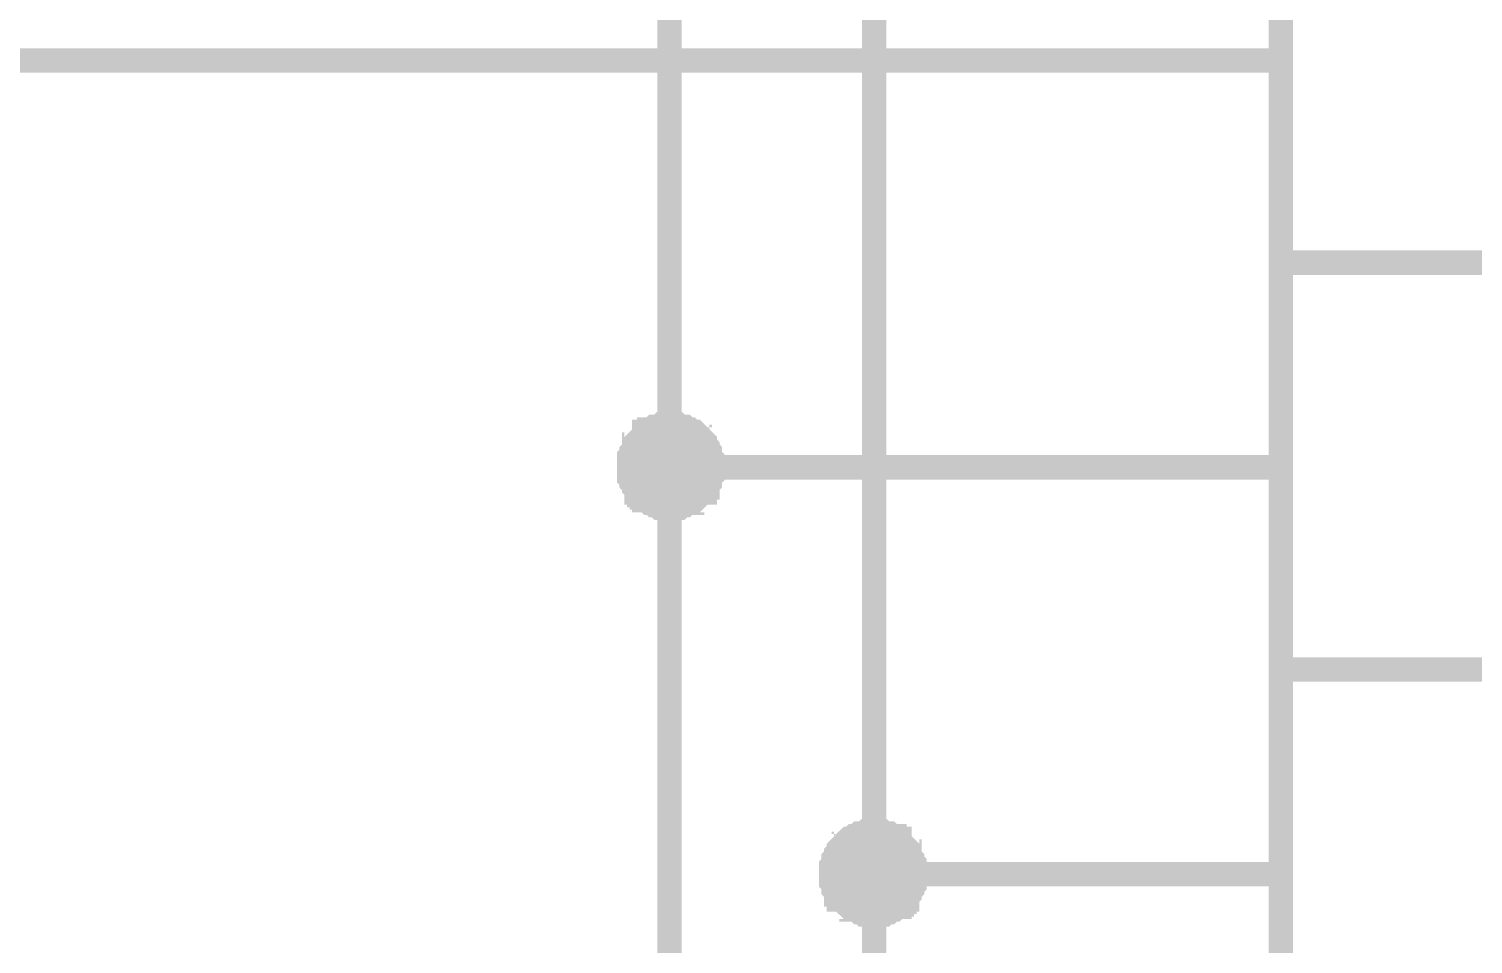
# Paper-space layout 'Layout1' of a CAD drawing. Extents: x -1 to 840, y -1 to 593.
# Drawn here: x 690.31 to 708.06, y 245.12 to 256.37 of the extents above; entities that cross this region are included whole.
import ezdxf

# ---------------------------------------------------------------- set-up
doc = ezdxf.new("R2010")
doc.units = 0
doc.header["$MEASUREMENT"] = 0
doc.layers.add('Sheet', color=255, linetype='CONTINUOUS')

psp = doc.layouts.get("Layout1")

# ---------------------------------------------------------------- linework, layer by layer
at = {"layer": 'Sheet', "color": 7, "const_width": 0.3}
psp.add_lwpolyline([(705.698, 328.489), (725.667, 328.489), (725.667, 203.476), (705.698, 203.476), (705.698, 328.489)], close=True, dxfattribs=at)
at = {"layer": 'Sheet', "color": 7}
for points, const_width in [([(703.183, 265.983), (698.183, 265.983), (698.183, 250.977)], 0.3), ([(700.698, 260.981), (700.698, 245.976), (703.183, 245.976)], 0.3), ([(658.213, 236.003), (678.182, 236.003), (678.182, 255.979), (703.183, 255.979)], 0.3), ([(705.698, 255.979), (703.183, 255.979)], 0.3), ([(705.698, 253.494), (725.667, 253.494)], 0.3), ([(697.686, 250.977), (697.686, 251.008), (697.686, 251.04), (697.686, 251.04), (697.686, 251.071), (697.686, 251.102), (697.717, 251.133), (697.717, 251.164), (697.717, 251.164), (697.748, 251.195), (697.748, 251.226), (697.748, 251.257), (697.779, 251.257), (697.779, 251.288), (697.81, 251.319), (697.81, 251.319), (697.841, 251.35), (697.841, 251.35), (697.872, 251.381), (697.872, 251.412), (697.903, 251.412), (697.934, 251.412), (697.934, 251.443), (697.965, 251.443), (697.996, 251.475), (697.996, 251.475), (698.027, 251.475), (698.058, 251.475), (698.089, 251.506), (698.12, 251.506), (698.12, 251.506), (698.151, 251.506), (698.183, 251.506)], 0.3), ([(697.686, 250.977), (697.686, 251.008), (697.686, 251.04), (697.686, 251.04), (697.686, 251.071), (697.686, 251.102), (697.717, 251.133), (697.717, 251.164), (697.717, 251.164), (697.748, 251.195), (697.748, 251.226), (697.748, 251.257), (697.779, 251.257), (697.779, 251.288), (697.81, 251.319), (697.81, 251.319), (697.841, 251.35), (697.841, 251.35), (697.872, 251.381), (697.872, 251.412), (697.903, 251.412), (697.934, 251.412), (697.934, 251.443), (697.965, 251.443), (697.996, 251.475), (697.996, 251.475), (698.027, 251.475), (698.058, 251.475), (698.089, 251.506), (698.12, 251.506), (698.12, 251.506), (698.151, 251.506), (698.183, 251.506)], 0.3), ([(697.686, 250.977), (697.686, 251.008), (697.686, 251.04), (697.686, 251.04), (697.686, 251.071), (697.686, 251.102), (697.717, 251.133), (697.717, 251.164), (697.717, 251.164), (697.748, 251.195), (697.748, 251.226), (697.748, 251.257), (697.779, 251.257), (697.779, 251.288), (697.81, 251.319), (697.81, 251.319), (697.841, 251.35), (697.841, 251.35), (697.872, 251.381), (697.872, 251.412), (697.903, 251.412), (697.934, 251.412), (697.934, 251.443), (697.965, 251.443), (697.996, 251.475), (697.996, 251.475), (698.027, 251.475), (698.058, 251.475), (698.089, 251.506), (698.12, 251.506), (698.12, 251.506), (698.151, 251.506), (698.183, 251.506)], 0.3), ([(697.686, 250.977), (697.686, 251.008), (697.686, 251.04), (697.686, 251.04), (697.686, 251.071), (697.686, 251.102), (697.717, 251.133), (697.717, 251.164), (697.717, 251.164), (697.748, 251.195), (697.748, 251.226), (697.748, 251.257), (697.779, 251.257), (697.779, 251.288), (697.81, 251.319), (697.81, 251.319), (697.841, 251.35), (697.841, 251.35), (697.872, 251.381), (697.872, 251.412), (697.903, 251.412), (697.934, 251.412), (697.934, 251.443), (697.965, 251.443), (697.996, 251.475), (697.996, 251.475), (698.027, 251.475), (698.058, 251.475), (698.089, 251.506), (698.12, 251.506), (698.12, 251.506), (698.151, 251.506), (698.183, 251.506)], 0.3), ([(698.183, 251.506), (698.183, 251.506)], 0.3), ([(698.183, 251.506), (698.214, 251.506), (698.245, 251.506), (698.245, 251.506), (698.276, 251.506), (698.307, 251.475), (698.338, 251.475), (698.369, 251.475), (698.369, 251.475), (698.4, 251.443), (698.431, 251.443), (698.462, 251.412), (698.462, 251.412), (698.493, 251.412), (698.524, 251.381), (698.524, 251.35), (698.555, 251.35), (698.555, 251.319), (698.586, 251.319), (698.617, 251.288), (698.617, 251.257), (698.617, 251.257), (698.648, 251.226), (698.648, 251.195), (698.679, 251.164), (698.679, 251.164), (698.679, 251.133), (698.679, 251.102), (698.711, 251.071), (698.711, 251.04), (698.711, 251.04), (698.711, 251.008), (698.711, 250.977)], 0.3), ([(698.183, 251.506), (698.183, 251.506)], 0.3), ([(698.183, 251.506), (698.214, 251.506), (698.245, 251.506), (698.245, 251.506), (698.276, 251.506), (698.307, 251.475), (698.338, 251.475), (698.369, 251.475), (698.369, 251.475), (698.4, 251.443), (698.431, 251.443), (698.462, 251.412), (698.462, 251.412), (698.493, 251.412), (698.524, 251.381), (698.524, 251.35), (698.555, 251.35), (698.555, 251.319), (698.586, 251.319), (698.617, 251.288), (698.617, 251.257), (698.617, 251.257), (698.648, 251.226), (698.648, 251.195), (698.679, 251.164), (698.679, 251.164), (698.679, 251.133), (698.679, 251.102), (698.711, 251.071), (698.711, 251.04), (698.711, 251.04), (698.711, 251.008), (698.711, 250.977)], 0.3), ([(698.183, 251.506), (698.183, 251.506)], 0.3), ([(698.183, 251.506), (698.214, 251.506), (698.245, 251.506), (698.245, 251.506), (698.276, 251.506), (698.307, 251.475), (698.338, 251.475), (698.369, 251.475), (698.369, 251.475), (698.4, 251.443), (698.431, 251.443), (698.462, 251.412), (698.462, 251.412), (698.493, 251.412), (698.524, 251.381), (698.524, 251.35), (698.555, 251.35), (698.555, 251.319), (698.586, 251.319), (698.617, 251.288), (698.617, 251.257), (698.617, 251.257), (698.648, 251.226), (698.648, 251.195), (698.679, 251.164), (698.679, 251.164), (698.679, 251.133), (698.679, 251.102), (698.711, 251.071), (698.711, 251.04), (698.711, 251.04), (698.711, 251.008), (698.711, 250.977)], 0.3), ([(698.183, 251.506), (698.183, 251.506)], 0.3), ([(698.183, 251.506), (698.214, 251.506), (698.245, 251.506), (698.245, 251.506), (698.276, 251.506), (698.307, 251.475), (698.338, 251.475), (698.369, 251.475), (698.369, 251.475), (698.4, 251.443), (698.431, 251.443), (698.462, 251.412), (698.462, 251.412), (698.493, 251.412), (698.524, 251.381), (698.524, 251.35), (698.555, 251.35), (698.555, 251.319), (698.586, 251.319), (698.617, 251.288), (698.617, 251.257), (698.617, 251.257), (698.648, 251.226), (698.648, 251.195), (698.679, 251.164), (698.679, 251.164), (698.679, 251.133), (698.679, 251.102), (698.711, 251.071), (698.711, 251.04), (698.711, 251.04), (698.711, 251.008), (698.711, 250.977)], 0.3), ([(697.686, 250.977), (697.686, 251.008), (697.686, 251.04), (697.686, 251.04), (697.686, 251.071), (697.686, 251.102), (697.717, 251.133), (697.717, 251.164), (697.717, 251.164), (697.748, 251.195), (697.748, 251.226), (697.748, 251.257), (697.779, 251.257), (697.779, 251.288), (697.81, 251.319), (697.81, 251.319), (697.841, 251.35), (697.841, 251.35), (697.872, 251.381), (697.872, 251.412), (697.903, 251.412), (697.934, 251.412), (697.934, 251.443), (697.965, 251.443), (697.996, 251.475), (697.996, 251.475), (698.027, 251.475), (698.058, 251.475), (698.089, 251.506), (698.12, 251.506), (698.12, 251.506), (698.151, 251.506), (698.183, 251.506)], 0.0991), ([(697.686, 250.977), (697.686, 251.008), (697.686, 251.04), (697.686, 251.04), (697.686, 251.071), (697.686, 251.102), (697.717, 251.133), (697.717, 251.164), (697.717, 251.164), (697.748, 251.195), (697.748, 251.226), (697.748, 251.257), (697.779, 251.257), (697.779, 251.288), (697.81, 251.319), (697.81, 251.319), (697.841, 251.35), (697.841, 251.35), (697.872, 251.381), (697.872, 251.412), (697.903, 251.412), (697.934, 251.412), (697.934, 251.443), (697.965, 251.443), (697.996, 251.475), (697.996, 251.475), (698.027, 251.475), (698.058, 251.475), (698.089, 251.506), (698.12, 251.506), (698.12, 251.506), (698.151, 251.506), (698.183, 251.506)], 0.0991), ([(697.686, 250.977), (697.686, 251.008), (697.686, 251.04), (697.686, 251.04), (697.686, 251.071), (697.686, 251.102), (697.717, 251.133), (697.717, 251.164), (697.717, 251.164), (697.748, 251.195), (697.748, 251.226), (697.748, 251.257), (697.779, 251.257), (697.779, 251.288), (697.81, 251.319), (697.81, 251.319), (697.841, 251.35), (697.841, 251.35), (697.872, 251.381), (697.872, 251.412), (697.903, 251.412), (697.934, 251.412), (697.934, 251.443), (697.965, 251.443), (697.996, 251.475), (697.996, 251.475), (698.027, 251.475), (698.058, 251.475), (698.089, 251.506), (698.12, 251.506), (698.12, 251.506), (698.151, 251.506), (698.183, 251.506)], 0.0991), ([(697.686, 250.977), (697.686, 251.008), (697.686, 251.04), (697.686, 251.04), (697.686, 251.071), (697.686, 251.102), (697.717, 251.133), (697.717, 251.164), (697.717, 251.164), (697.748, 251.195), (697.748, 251.226), (697.748, 251.257), (697.779, 251.257), (697.779, 251.288), (697.81, 251.319), (697.81, 251.319), (697.841, 251.35), (697.841, 251.35), (697.872, 251.381), (697.872, 251.412), (697.903, 251.412), (697.934, 251.412), (697.934, 251.443), (697.965, 251.443), (697.996, 251.475), (697.996, 251.475), (698.027, 251.475), (698.058, 251.475), (698.089, 251.506), (698.12, 251.506), (698.12, 251.506), (698.151, 251.506), (698.183, 251.506)], 0.0991), ([(698.183, 251.506), (698.183, 251.506)], 0.0991), ([(698.183, 251.506), (698.214, 251.506), (698.245, 251.506), (698.245, 251.506), (698.276, 251.506), (698.307, 251.475), (698.338, 251.475), (698.369, 251.475), (698.369, 251.475), (698.4, 251.443), (698.431, 251.443), (698.462, 251.412), (698.462, 251.412), (698.493, 251.412), (698.524, 251.381), (698.524, 251.35), (698.555, 251.35), (698.555, 251.319), (698.586, 251.319), (698.617, 251.288), (698.617, 251.257), (698.617, 251.257), (698.648, 251.226), (698.648, 251.195), (698.679, 251.164), (698.679, 251.164), (698.679, 251.133), (698.679, 251.102), (698.711, 251.071), (698.711, 251.04), (698.711, 251.04), (698.711, 251.008), (698.711, 250.977)], 0.0991), ([(698.183, 251.506), (698.183, 251.506)], 0.0991), ([(698.183, 251.506), (698.214, 251.506), (698.245, 251.506), (698.245, 251.506), (698.276, 251.506), (698.307, 251.475), (698.338, 251.475), (698.369, 251.475), (698.369, 251.475), (698.4, 251.443), (698.431, 251.443), (698.462, 251.412), (698.462, 251.412), (698.493, 251.412), (698.524, 251.381), (698.524, 251.35), (698.555, 251.35), (698.555, 251.319), (698.586, 251.319), (698.617, 251.288), (698.617, 251.257), (698.617, 251.257), (698.648, 251.226), (698.648, 251.195), (698.679, 251.164), (698.679, 251.164), (698.679, 251.133), (698.679, 251.102), (698.711, 251.071), (698.711, 251.04), (698.711, 251.04), (698.711, 251.008), (698.711, 250.977)], 0.0991), ([(698.183, 251.506), (698.183, 251.506)], 0.0991), ([(698.183, 251.506), (698.214, 251.506), (698.245, 251.506), (698.245, 251.506), (698.276, 251.506), (698.307, 251.475), (698.338, 251.475), (698.369, 251.475), (698.369, 251.475), (698.4, 251.443), (698.431, 251.443), (698.462, 251.412), (698.462, 251.412), (698.493, 251.412), (698.524, 251.381), (698.524, 251.35), (698.555, 251.35), (698.555, 251.319), (698.586, 251.319), (698.617, 251.288), (698.617, 251.257), (698.617, 251.257), (698.648, 251.226), (698.648, 251.195), (698.679, 251.164), (698.679, 251.164), (698.679, 251.133), (698.679, 251.102), (698.711, 251.071), (698.711, 251.04), (698.711, 251.04), (698.711, 251.008), (698.711, 250.977)], 0.0991), ([(698.183, 251.506), (698.183, 251.506)], 0.0991), ([(698.183, 251.506), (698.214, 251.506), (698.245, 251.506), (698.245, 251.506), (698.276, 251.506), (698.307, 251.475), (698.338, 251.475), (698.369, 251.475), (698.369, 251.475), (698.4, 251.443), (698.431, 251.443), (698.462, 251.412), (698.462, 251.412), (698.493, 251.412), (698.524, 251.381), (698.524, 251.35), (698.555, 251.35), (698.555, 251.319), (698.586, 251.319), (698.617, 251.288), (698.617, 251.257), (698.617, 251.257), (698.648, 251.226), (698.648, 251.195), (698.679, 251.164), (698.679, 251.164), (698.679, 251.133), (698.679, 251.102), (698.711, 251.071), (698.711, 251.04), (698.711, 251.04), (698.711, 251.008), (698.711, 250.977)], 0.0991), ([(698.183, 250.48), (698.151, 250.48), (698.12, 250.48), (698.12, 250.48), (698.089, 250.48), (698.058, 250.48), (698.027, 250.511), (697.996, 250.511), (697.996, 250.511), (697.965, 250.542), (697.934, 250.542), (697.934, 250.542), (697.903, 250.574), (697.872, 250.574), (697.872, 250.605), (697.841, 250.605), (697.841, 250.636), (697.81, 250.636), (697.81, 250.667), (697.779, 250.667), (697.779, 250.698), (697.748, 250.729), (697.748, 250.729), (697.748, 250.76), (697.717, 250.791), (697.717, 250.791), (697.717, 250.822), (697.686, 250.853), (697.686, 250.884), (697.686, 250.915), (697.686, 250.915), (697.686, 250.946), (697.686, 250.977)], 0.3), ([(697.686, 250.977), (697.686, 250.977)], 0.3), ([(698.183, 250.48), (698.151, 250.48), (698.12, 250.48), (698.12, 250.48), (698.089, 250.48), (698.058, 250.48), (698.027, 250.511), (697.996, 250.511), (697.996, 250.511), (697.965, 250.542), (697.934, 250.542), (697.934, 250.542), (697.903, 250.574), (697.872, 250.574), (697.872, 250.605), (697.841, 250.605), (697.841, 250.636), (697.81, 250.636), (697.81, 250.667), (697.779, 250.667), (697.779, 250.698), (697.748, 250.729), (697.748, 250.729), (697.748, 250.76), (697.717, 250.791), (697.717, 250.791), (697.717, 250.822), (697.686, 250.853), (697.686, 250.884), (697.686, 250.915), (697.686, 250.915), (697.686, 250.946), (697.686, 250.977)], 0.3), ([(697.686, 250.977), (697.686, 250.977)], 0.3), ([(698.183, 250.48), (698.151, 250.48), (698.12, 250.48), (698.12, 250.48), (698.089, 250.48), (698.058, 250.48), (698.027, 250.511), (697.996, 250.511), (697.996, 250.511), (697.965, 250.542), (697.934, 250.542), (697.934, 250.542), (697.903, 250.574), (697.872, 250.574), (697.872, 250.605), (697.841, 250.605), (697.841, 250.636), (697.81, 250.636), (697.81, 250.667), (697.779, 250.667), (697.779, 250.698), (697.748, 250.729), (697.748, 250.729), (697.748, 250.76), (697.717, 250.791), (697.717, 250.791), (697.717, 250.822), (697.686, 250.853), (697.686, 250.884), (697.686, 250.915), (697.686, 250.915), (697.686, 250.946), (697.686, 250.977)], 0.3), ([(697.686, 250.977), (697.686, 250.977)], 0.3), ([(698.183, 250.48), (698.151, 250.48), (698.12, 250.48), (698.12, 250.48), (698.089, 250.48), (698.058, 250.48), (698.027, 250.511), (697.996, 250.511), (697.996, 250.511), (697.965, 250.542), (697.934, 250.542), (697.934, 250.542), (697.903, 250.574), (697.872, 250.574), (697.872, 250.605), (697.841, 250.605), (697.841, 250.636), (697.81, 250.636), (697.81, 250.667), (697.779, 250.667), (697.779, 250.698), (697.748, 250.729), (697.748, 250.729), (697.748, 250.76), (697.717, 250.791), (697.717, 250.791), (697.717, 250.822), (697.686, 250.853), (697.686, 250.884), (697.686, 250.915), (697.686, 250.915), (697.686, 250.946), (697.686, 250.977)], 0.3), ([(697.686, 250.977), (697.686, 250.977)], 0.3), ([(703.183, 250.977), (698.183, 250.977), (698.183, 236.003)], 0.3), ([(698.711, 250.977), (698.711, 250.946), (698.711, 250.915), (698.711, 250.915), (698.711, 250.884), (698.679, 250.853), (698.679, 250.822), (698.679, 250.791), (698.679, 250.791), (698.648, 250.76), (698.648, 250.729), (698.617, 250.729), (698.617, 250.698), (698.617, 250.667), (698.586, 250.667), (698.555, 250.636), (698.555, 250.636), (698.524, 250.605), (698.524, 250.605), (698.493, 250.574), (698.462, 250.574), (698.462, 250.542), (698.431, 250.542), (698.4, 250.542), (698.369, 250.511), (698.369, 250.511), (698.338, 250.511), (698.307, 250.48), (698.276, 250.48), (698.245, 250.48), (698.245, 250.48), (698.214, 250.48), (698.183, 250.48)], 0.3), ([(698.711, 250.977), (698.711, 250.946), (698.711, 250.915), (698.711, 250.915), (698.711, 250.884), (698.679, 250.853), (698.679, 250.822), (698.679, 250.791), (698.679, 250.791), (698.648, 250.76), (698.648, 250.729), (698.617, 250.729), (698.617, 250.698), (698.617, 250.667), (698.586, 250.667), (698.555, 250.636), (698.555, 250.636), (698.524, 250.605), (698.524, 250.605), (698.493, 250.574), (698.462, 250.574), (698.462, 250.542), (698.431, 250.542), (698.4, 250.542), (698.369, 250.511), (698.369, 250.511), (698.338, 250.511), (698.307, 250.48), (698.276, 250.48), (698.245, 250.48), (698.245, 250.48), (698.214, 250.48), (698.183, 250.48)], 0.3), ([(698.711, 250.977), (698.711, 250.946), (698.711, 250.915), (698.711, 250.915), (698.711, 250.884), (698.679, 250.853), (698.679, 250.822), (698.679, 250.791), (698.679, 250.791), (698.648, 250.76), (698.648, 250.729), (698.617, 250.729), (698.617, 250.698), (698.617, 250.667), (698.586, 250.667), (698.555, 250.636), (698.555, 250.636), (698.524, 250.605), (698.524, 250.605), (698.493, 250.574), (698.462, 250.574), (698.462, 250.542), (698.431, 250.542), (698.4, 250.542), (698.369, 250.511), (698.369, 250.511), (698.338, 250.511), (698.307, 250.48), (698.276, 250.48), (698.245, 250.48), (698.245, 250.48), (698.214, 250.48), (698.183, 250.48)], 0.3), ([(698.711, 250.977), (698.711, 250.946), (698.711, 250.915), (698.711, 250.915), (698.711, 250.884), (698.679, 250.853), (698.679, 250.822), (698.679, 250.791), (698.679, 250.791), (698.648, 250.76), (698.648, 250.729), (698.617, 250.729), (698.617, 250.698), (698.617, 250.667), (698.586, 250.667), (698.555, 250.636), (698.555, 250.636), (698.524, 250.605), (698.524, 250.605), (698.493, 250.574), (698.462, 250.574), (698.462, 250.542), (698.431, 250.542), (698.4, 250.542), (698.369, 250.511), (698.369, 250.511), (698.338, 250.511), (698.307, 250.48), (698.276, 250.48), (698.245, 250.48), (698.245, 250.48), (698.214, 250.48), (698.183, 250.48)], 0.3), ([(698.711, 250.977), (698.711, 250.977), (698.711, 250.977), (698.711, 250.977), (698.711, 250.977), (698.711, 250.977), (698.711, 250.977), (698.711, 250.977), (698.711, 250.977), (698.711, 250.977), (698.711, 250.977), (698.711, 250.977), (698.711, 250.977), (698.711, 250.977), (698.711, 250.977), (698.711, 250.977), (698.711, 250.977), (698.711, 250.977), (698.711, 250.977), (698.711, 250.977), (698.711, 250.977), (698.711, 250.977), (698.711, 250.977), (698.711, 250.977), (698.711, 250.977), (698.711, 250.977), (698.711, 250.977), (698.711, 250.977), (698.711, 250.977), (698.711, 250.977), (698.711, 250.977), (698.711, 250.977), (698.711, 250.977)], 0.3), ([(698.711, 250.977), (698.711, 250.977)], 0.3), ([(698.711, 250.977), (698.711, 250.977), (698.711, 250.977), (698.711, 250.977), (698.711, 250.977), (698.711, 250.977), (698.711, 250.977), (698.711, 250.977), (698.711, 250.977), (698.711, 250.977), (698.711, 250.977), (698.711, 250.977), (698.711, 250.977), (698.711, 250.977), (698.711, 250.977), (698.711, 250.977), (698.711, 250.977), (698.711, 250.977), (698.711, 250.977), (698.711, 250.977), (698.711, 250.977), (698.711, 250.977), (698.711, 250.977), (698.711, 250.977), (698.711, 250.977), (698.711, 250.977), (698.711, 250.977), (698.711, 250.977), (698.711, 250.977), (698.711, 250.977), (698.711, 250.977), (698.711, 250.977), (698.711, 250.977)], 0.3), ([(698.711, 250.977), (698.711, 250.977)], 0.3), ([(698.711, 250.977), (698.711, 250.977), (698.711, 250.977), (698.711, 250.977), (698.711, 250.977), (698.711, 250.977), (698.711, 250.977), (698.711, 250.977), (698.711, 250.977), (698.711, 250.977), (698.711, 250.977), (698.711, 250.977), (698.711, 250.977), (698.711, 250.977), (698.711, 250.977), (698.711, 250.977), (698.711, 250.977), (698.711, 250.977), (698.711, 250.977), (698.711, 250.977), (698.711, 250.977), (698.711, 250.977), (698.711, 250.977), (698.711, 250.977), (698.711, 250.977), (698.711, 250.977), (698.711, 250.977), (698.711, 250.977), (698.711, 250.977), (698.711, 250.977), (698.711, 250.977), (698.711, 250.977), (698.711, 250.977)], 0.3), ([(698.711, 250.977), (698.711, 250.977)], 0.3), ([(698.711, 250.977), (698.711, 250.977), (698.711, 250.977), (698.711, 250.977), (698.711, 250.977), (698.711, 250.977), (698.711, 250.977), (698.711, 250.977), (698.711, 250.977), (698.711, 250.977), (698.711, 250.977), (698.711, 250.977), (698.711, 250.977), (698.711, 250.977), (698.711, 250.977), (698.711, 250.977), (698.711, 250.977), (698.711, 250.977), (698.711, 250.977), (698.711, 250.977), (698.711, 250.977), (698.711, 250.977), (698.711, 250.977), (698.711, 250.977), (698.711, 250.977), (698.711, 250.977), (698.711, 250.977), (698.711, 250.977), (698.711, 250.977), (698.711, 250.977), (698.711, 250.977), (698.711, 250.977), (698.711, 250.977)], 0.3), ([(698.711, 250.977), (698.711, 250.977)], 0.3), ([(705.698, 250.977), (703.183, 250.977)], 0.3), ([(698.183, 250.48), (698.151, 250.48), (698.12, 250.48), (698.12, 250.48), (698.089, 250.48), (698.058, 250.48), (698.027, 250.511), (697.996, 250.511), (697.996, 250.511), (697.965, 250.542), (697.934, 250.542), (697.934, 250.542), (697.903, 250.574), (697.872, 250.574), (697.872, 250.605), (697.841, 250.605), (697.841, 250.636), (697.81, 250.636), (697.81, 250.667), (697.779, 250.667), (697.779, 250.698), (697.748, 250.729), (697.748, 250.729), (697.748, 250.76), (697.717, 250.791), (697.717, 250.791), (697.717, 250.822), (697.686, 250.853), (697.686, 250.884), (697.686, 250.915), (697.686, 250.915), (697.686, 250.946), (697.686, 250.977)], 0.0991), ([(697.686, 250.977), (697.686, 250.977)], 0.0991), ([(698.183, 250.48), (698.151, 250.48), (698.12, 250.48), (698.12, 250.48), (698.089, 250.48), (698.058, 250.48), (698.027, 250.511), (697.996, 250.511), (697.996, 250.511), (697.965, 250.542), (697.934, 250.542), (697.934, 250.542), (697.903, 250.574), (697.872, 250.574), (697.872, 250.605), (697.841, 250.605), (697.841, 250.636), (697.81, 250.636), (697.81, 250.667), (697.779, 250.667), (697.779, 250.698), (697.748, 250.729), (697.748, 250.729), (697.748, 250.76), (697.717, 250.791), (697.717, 250.791), (697.717, 250.822), (697.686, 250.853), (697.686, 250.884), (697.686, 250.915), (697.686, 250.915), (697.686, 250.946), (697.686, 250.977)], 0.0991), ([(697.686, 250.977), (697.686, 250.977)], 0.0991), ([(698.183, 250.48), (698.151, 250.48), (698.12, 250.48), (698.12, 250.48), (698.089, 250.48), (698.058, 250.48), (698.027, 250.511), (697.996, 250.511), (697.996, 250.511), (697.965, 250.542), (697.934, 250.542), (697.934, 250.542), (697.903, 250.574), (697.872, 250.574), (697.872, 250.605), (697.841, 250.605), (697.841, 250.636), (697.81, 250.636), (697.81, 250.667), (697.779, 250.667), (697.779, 250.698), (697.748, 250.729), (697.748, 250.729), (697.748, 250.76), (697.717, 250.791), (697.717, 250.791), (697.717, 250.822), (697.686, 250.853), (697.686, 250.884), (697.686, 250.915), (697.686, 250.915), (697.686, 250.946), (697.686, 250.977)], 0.0991), ([(697.686, 250.977), (697.686, 250.977)], 0.0991), ([(698.183, 250.48), (698.151, 250.48), (698.12, 250.48), (698.12, 250.48), (698.089, 250.48), (698.058, 250.48), (698.027, 250.511), (697.996, 250.511), (697.996, 250.511), (697.965, 250.542), (697.934, 250.542), (697.934, 250.542), (697.903, 250.574), (697.872, 250.574), (697.872, 250.605), (697.841, 250.605), (697.841, 250.636), (697.81, 250.636), (697.81, 250.667), (697.779, 250.667), (697.779, 250.698), (697.748, 250.729), (697.748, 250.729), (697.748, 250.76), (697.717, 250.791), (697.717, 250.791), (697.717, 250.822), (697.686, 250.853), (697.686, 250.884), (697.686, 250.915), (697.686, 250.915), (697.686, 250.946), (697.686, 250.977)], 0.0991), ([(697.686, 250.977), (697.686, 250.977)], 0.0991), ([(698.711, 250.977), (698.711, 250.946), (698.711, 250.915), (698.711, 250.915), (698.711, 250.884), (698.679, 250.853), (698.679, 250.822), (698.679, 250.791), (698.679, 250.791), (698.648, 250.76), (698.648, 250.729), (698.617, 250.729), (698.617, 250.698), (698.617, 250.667), (698.586, 250.667), (698.555, 250.636), (698.555, 250.636), (698.524, 250.605), (698.524, 250.605), (698.493, 250.574), (698.462, 250.574), (698.462, 250.542), (698.431, 250.542), (698.4, 250.542), (698.369, 250.511), (698.369, 250.511), (698.338, 250.511), (698.307, 250.48), (698.276, 250.48), (698.245, 250.48), (698.245, 250.48), (698.214, 250.48), (698.183, 250.48)], 0.0991), ([(698.711, 250.977), (698.711, 250.946), (698.711, 250.915), (698.711, 250.915), (698.711, 250.884), (698.679, 250.853), (698.679, 250.822), (698.679, 250.791), (698.679, 250.791), (698.648, 250.76), (698.648, 250.729), (698.617, 250.729), (698.617, 250.698), (698.617, 250.667), (698.586, 250.667), (698.555, 250.636), (698.555, 250.636), (698.524, 250.605), (698.524, 250.605), (698.493, 250.574), (698.462, 250.574), (698.462, 250.542), (698.431, 250.542), (698.4, 250.542), (698.369, 250.511), (698.369, 250.511), (698.338, 250.511), (698.307, 250.48), (698.276, 250.48), (698.245, 250.48), (698.245, 250.48), (698.214, 250.48), (698.183, 250.48)], 0.0991), ([(698.711, 250.977), (698.711, 250.946), (698.711, 250.915), (698.711, 250.915), (698.711, 250.884), (698.679, 250.853), (698.679, 250.822), (698.679, 250.791), (698.679, 250.791), (698.648, 250.76), (698.648, 250.729), (698.617, 250.729), (698.617, 250.698), (698.617, 250.667), (698.586, 250.667), (698.555, 250.636), (698.555, 250.636), (698.524, 250.605), (698.524, 250.605), (698.493, 250.574), (698.462, 250.574), (698.462, 250.542), (698.431, 250.542), (698.4, 250.542), (698.369, 250.511), (698.369, 250.511), (698.338, 250.511), (698.307, 250.48), (698.276, 250.48), (698.245, 250.48), (698.245, 250.48), (698.214, 250.48), (698.183, 250.48)], 0.0991), ([(698.711, 250.977), (698.711, 250.946), (698.711, 250.915), (698.711, 250.915), (698.711, 250.884), (698.679, 250.853), (698.679, 250.822), (698.679, 250.791), (698.679, 250.791), (698.648, 250.76), (698.648, 250.729), (698.617, 250.729), (698.617, 250.698), (698.617, 250.667), (698.586, 250.667), (698.555, 250.636), (698.555, 250.636), (698.524, 250.605), (698.524, 250.605), (698.493, 250.574), (698.462, 250.574), (698.462, 250.542), (698.431, 250.542), (698.4, 250.542), (698.369, 250.511), (698.369, 250.511), (698.338, 250.511), (698.307, 250.48), (698.276, 250.48), (698.245, 250.48), (698.245, 250.48), (698.214, 250.48), (698.183, 250.48)], 0.0991), ([(698.711, 250.977), (698.711, 250.977), (698.711, 250.977), (698.711, 250.977), (698.711, 250.977), (698.711, 250.977), (698.711, 250.977), (698.711, 250.977), (698.711, 250.977), (698.711, 250.977), (698.711, 250.977), (698.711, 250.977), (698.711, 250.977), (698.711, 250.977), (698.711, 250.977), (698.711, 250.977), (698.711, 250.977), (698.711, 250.977), (698.711, 250.977), (698.711, 250.977), (698.711, 250.977), (698.711, 250.977), (698.711, 250.977), (698.711, 250.977), (698.711, 250.977), (698.711, 250.977), (698.711, 250.977), (698.711, 250.977), (698.711, 250.977), (698.711, 250.977), (698.711, 250.977), (698.711, 250.977), (698.711, 250.977)], 0.0991), ([(698.711, 250.977), (698.711, 250.977)], 0.0991), ([(698.711, 250.977), (698.711, 250.977), (698.711, 250.977), (698.711, 250.977), (698.711, 250.977), (698.711, 250.977), (698.711, 250.977), (698.711, 250.977), (698.711, 250.977), (698.711, 250.977), (698.711, 250.977), (698.711, 250.977), (698.711, 250.977), (698.711, 250.977), (698.711, 250.977), (698.711, 250.977), (698.711, 250.977), (698.711, 250.977), (698.711, 250.977), (698.711, 250.977), (698.711, 250.977), (698.711, 250.977), (698.711, 250.977), (698.711, 250.977), (698.711, 250.977), (698.711, 250.977), (698.711, 250.977), (698.711, 250.977), (698.711, 250.977), (698.711, 250.977), (698.711, 250.977), (698.711, 250.977), (698.711, 250.977)], 0.0991), ([(698.711, 250.977), (698.711, 250.977)], 0.0991), ([(698.711, 250.977), (698.711, 250.977), (698.711, 250.977), (698.711, 250.977), (698.711, 250.977), (698.711, 250.977), (698.711, 250.977), (698.711, 250.977), (698.711, 250.977), (698.711, 250.977), (698.711, 250.977), (698.711, 250.977), (698.711, 250.977), (698.711, 250.977), (698.711, 250.977), (698.711, 250.977), (698.711, 250.977), (698.711, 250.977), (698.711, 250.977), (698.711, 250.977), (698.711, 250.977), (698.711, 250.977), (698.711, 250.977), (698.711, 250.977), (698.711, 250.977), (698.711, 250.977), (698.711, 250.977), (698.711, 250.977), (698.711, 250.977), (698.711, 250.977), (698.711, 250.977), (698.711, 250.977), (698.711, 250.977)], 0.0991), ([(698.711, 250.977), (698.711, 250.977)], 0.0991), ([(698.711, 250.977), (698.711, 250.977), (698.711, 250.977), (698.711, 250.977), (698.711, 250.977), (698.711, 250.977), (698.711, 250.977), (698.711, 250.977), (698.711, 250.977), (698.711, 250.977), (698.711, 250.977), (698.711, 250.977), (698.711, 250.977), (698.711, 250.977), (698.711, 250.977), (698.711, 250.977), (698.711, 250.977), (698.711, 250.977), (698.711, 250.977), (698.711, 250.977), (698.711, 250.977), (698.711, 250.977), (698.711, 250.977), (698.711, 250.977), (698.711, 250.977), (698.711, 250.977), (698.711, 250.977), (698.711, 250.977), (698.711, 250.977), (698.711, 250.977), (698.711, 250.977), (698.711, 250.977), (698.711, 250.977)], 0.0991), ([(698.711, 250.977), (698.711, 250.977)], 0.0991), ([(705.698, 248.492), (725.667, 248.492)], 0.3), ([(700.17, 245.976), (700.17, 246.007), (700.17, 246.038), (700.17, 246.038), (700.17, 246.069), (700.201, 246.1), (700.201, 246.131), (700.201, 246.162), (700.201, 246.162), (700.232, 246.193), (700.232, 246.224), (700.263, 246.255), (700.263, 246.255), (700.263, 246.286), (700.294, 246.317), (700.325, 246.317), (700.325, 246.348), (700.356, 246.348), (700.356, 246.38), (700.388, 246.411), (700.419, 246.411), (700.419, 246.411), (700.45, 246.442), (700.481, 246.442), (700.512, 246.473), (700.512, 246.473), (700.543, 246.473), (700.574, 246.473), (700.605, 246.504), (700.636, 246.504), (700.636, 246.504), (700.667, 246.504), (700.698, 246.504)], 0.3), ([(700.17, 245.976), (700.17, 246.007), (700.17, 246.038), (700.17, 246.038), (700.17, 246.069), (700.201, 246.1), (700.201, 246.131), (700.201, 246.162), (700.201, 246.162), (700.232, 246.193), (700.232, 246.224), (700.263, 246.255), (700.263, 246.255), (700.263, 246.286), (700.294, 246.317), (700.325, 246.317), (700.325, 246.348), (700.356, 246.348), (700.356, 246.38), (700.388, 246.411), (700.419, 246.411), (700.419, 246.411), (700.45, 246.442), (700.481, 246.442), (700.512, 246.473), (700.512, 246.473), (700.543, 246.473), (700.574, 246.473), (700.605, 246.504), (700.636, 246.504), (700.636, 246.504), (700.667, 246.504), (700.698, 246.504)], 0.3), ([(700.17, 245.976), (700.17, 246.007), (700.17, 246.038), (700.17, 246.038), (700.17, 246.069), (700.201, 246.1), (700.201, 246.131), (700.201, 246.162), (700.201, 246.162), (700.232, 246.193), (700.232, 246.224), (700.263, 246.255), (700.263, 246.255), (700.263, 246.286), (700.294, 246.317), (700.325, 246.317), (700.325, 246.348), (700.356, 246.348), (700.356, 246.38), (700.388, 246.411), (700.419, 246.411), (700.419, 246.411), (700.45, 246.442), (700.481, 246.442), (700.512, 246.473), (700.512, 246.473), (700.543, 246.473), (700.574, 246.473), (700.605, 246.504), (700.636, 246.504), (700.636, 246.504), (700.667, 246.504), (700.698, 246.504)], 0.3), ([(700.17, 245.976), (700.17, 246.007), (700.17, 246.038), (700.17, 246.038), (700.17, 246.069), (700.201, 246.1), (700.201, 246.131), (700.201, 246.162), (700.201, 246.162), (700.232, 246.193), (700.232, 246.224), (700.263, 246.255), (700.263, 246.255), (700.263, 246.286), (700.294, 246.317), (700.325, 246.317), (700.325, 246.348), (700.356, 246.348), (700.356, 246.38), (700.388, 246.411), (700.419, 246.411), (700.419, 246.411), (700.45, 246.442), (700.481, 246.442), (700.512, 246.473), (700.512, 246.473), (700.543, 246.473), (700.574, 246.473), (700.605, 246.504), (700.636, 246.504), (700.636, 246.504), (700.667, 246.504), (700.698, 246.504)], 0.3), ([(700.698, 246.504), (700.698, 246.504)], 0.3), ([(700.698, 246.504), (700.729, 246.504), (700.76, 246.504), (700.76, 246.504), (700.791, 246.504), (700.822, 246.473), (700.853, 246.473), (700.884, 246.473), (700.884, 246.473), (700.915, 246.442), (700.947, 246.442), (700.947, 246.411), (700.978, 246.411), (701.009, 246.411), (701.009, 246.38), (701.04, 246.348), (701.04, 246.348), (701.071, 246.317), (701.071, 246.317), (701.102, 246.286), (701.102, 246.255), (701.133, 246.255), (701.133, 246.224), (701.133, 246.193), (701.164, 246.162), (701.164, 246.162), (701.164, 246.131), (701.195, 246.1), (701.195, 246.069), (701.195, 246.038), (701.195, 246.038), (701.195, 246.007), (701.195, 245.976)], 0.3), ([(700.698, 246.504), (700.698, 246.504)], 0.3), ([(700.698, 246.504), (700.729, 246.504), (700.76, 246.504), (700.76, 246.504), (700.791, 246.504), (700.822, 246.473), (700.853, 246.473), (700.884, 246.473), (700.884, 246.473), (700.915, 246.442), (700.947, 246.442), (700.947, 246.411), (700.978, 246.411), (701.009, 246.411), (701.009, 246.38), (701.04, 246.348), (701.04, 246.348), (701.071, 246.317), (701.071, 246.317), (701.102, 246.286), (701.102, 246.255), (701.133, 246.255), (701.133, 246.224), (701.133, 246.193), (701.164, 246.162), (701.164, 246.162), (701.164, 246.131), (701.195, 246.1), (701.195, 246.069), (701.195, 246.038), (701.195, 246.038), (701.195, 246.007), (701.195, 245.976)], 0.3), ([(700.698, 246.504), (700.698, 246.504)], 0.3), ([(700.698, 246.504), (700.729, 246.504), (700.76, 246.504), (700.76, 246.504), (700.791, 246.504), (700.822, 246.473), (700.853, 246.473), (700.884, 246.473), (700.884, 246.473), (700.915, 246.442), (700.947, 246.442), (700.947, 246.411), (700.978, 246.411), (701.009, 246.411), (701.009, 246.38), (701.04, 246.348), (701.04, 246.348), (701.071, 246.317), (701.071, 246.317), (701.102, 246.286), (701.102, 246.255), (701.133, 246.255), (701.133, 246.224), (701.133, 246.193), (701.164, 246.162), (701.164, 246.162), (701.164, 246.131), (701.195, 246.1), (701.195, 246.069), (701.195, 246.038), (701.195, 246.038), (701.195, 246.007), (701.195, 245.976)], 0.3), ([(700.698, 246.504), (700.698, 246.504)], 0.3), ([(700.698, 246.504), (700.729, 246.504), (700.76, 246.504), (700.76, 246.504), (700.791, 246.504), (700.822, 246.473), (700.853, 246.473), (700.884, 246.473), (700.884, 246.473), (700.915, 246.442), (700.947, 246.442), (700.947, 246.411), (700.978, 246.411), (701.009, 246.411), (701.009, 246.38), (701.04, 246.348), (701.04, 246.348), (701.071, 246.317), (701.071, 246.317), (701.102, 246.286), (701.102, 246.255), (701.133, 246.255), (701.133, 246.224), (701.133, 246.193), (701.164, 246.162), (701.164, 246.162), (701.164, 246.131), (701.195, 246.1), (701.195, 246.069), (701.195, 246.038), (701.195, 246.038), (701.195, 246.007), (701.195, 245.976)], 0.3), ([(700.17, 245.976), (700.17, 246.007), (700.17, 246.038), (700.17, 246.038), (700.17, 246.069), (700.201, 246.1), (700.201, 246.131), (700.201, 246.162), (700.201, 246.162), (700.232, 246.193), (700.232, 246.224), (700.263, 246.255), (700.263, 246.255), (700.263, 246.286), (700.294, 246.317), (700.325, 246.317), (700.325, 246.348), (700.356, 246.348), (700.356, 246.38), (700.388, 246.411), (700.419, 246.411), (700.419, 246.411), (700.45, 246.442), (700.481, 246.442), (700.512, 246.473), (700.512, 246.473), (700.543, 246.473), (700.574, 246.473), (700.605, 246.504), (700.636, 246.504), (700.636, 246.504), (700.667, 246.504), (700.698, 246.504)], 0.0991), ([(700.17, 245.976), (700.17, 246.007), (700.17, 246.038), (700.17, 246.038), (700.17, 246.069), (700.201, 246.1), (700.201, 246.131), (700.201, 246.162), (700.201, 246.162), (700.232, 246.193), (700.232, 246.224), (700.263, 246.255), (700.263, 246.255), (700.263, 246.286), (700.294, 246.317), (700.325, 246.317), (700.325, 246.348), (700.356, 246.348), (700.356, 246.38), (700.388, 246.411), (700.419, 246.411), (700.419, 246.411), (700.45, 246.442), (700.481, 246.442), (700.512, 246.473), (700.512, 246.473), (700.543, 246.473), (700.574, 246.473), (700.605, 246.504), (700.636, 246.504), (700.636, 246.504), (700.667, 246.504), (700.698, 246.504)], 0.0991), ([(700.17, 245.976), (700.17, 246.007), (700.17, 246.038), (700.17, 246.038), (700.17, 246.069), (700.201, 246.1), (700.201, 246.131), (700.201, 246.162), (700.201, 246.162), (700.232, 246.193), (700.232, 246.224), (700.263, 246.255), (700.263, 246.255), (700.263, 246.286), (700.294, 246.317), (700.325, 246.317), (700.325, 246.348), (700.356, 246.348), (700.356, 246.38), (700.388, 246.411), (700.419, 246.411), (700.419, 246.411), (700.45, 246.442), (700.481, 246.442), (700.512, 246.473), (700.512, 246.473), (700.543, 246.473), (700.574, 246.473), (700.605, 246.504), (700.636, 246.504), (700.636, 246.504), (700.667, 246.504), (700.698, 246.504)], 0.0991), ([(700.17, 245.976), (700.17, 246.007), (700.17, 246.038), (700.17, 246.038), (700.17, 246.069), (700.201, 246.1), (700.201, 246.131), (700.201, 246.162), (700.201, 246.162), (700.232, 246.193), (700.232, 246.224), (700.263, 246.255), (700.263, 246.255), (700.263, 246.286), (700.294, 246.317), (700.325, 246.317), (700.325, 246.348), (700.356, 246.348), (700.356, 246.38), (700.388, 246.411), (700.419, 246.411), (700.419, 246.411), (700.45, 246.442), (700.481, 246.442), (700.512, 246.473), (700.512, 246.473), (700.543, 246.473), (700.574, 246.473), (700.605, 246.504), (700.636, 246.504), (700.636, 246.504), (700.667, 246.504), (700.698, 246.504)], 0.0991), ([(700.698, 246.504), (700.698, 246.504)], 0.0991), ([(700.698, 246.504), (700.729, 246.504), (700.76, 246.504), (700.76, 246.504), (700.791, 246.504), (700.822, 246.473), (700.853, 246.473), (700.884, 246.473), (700.884, 246.473), (700.915, 246.442), (700.947, 246.442), (700.947, 246.411), (700.978, 246.411), (701.009, 246.411), (701.009, 246.38), (701.04, 246.348), (701.04, 246.348), (701.071, 246.317), (701.071, 246.317), (701.102, 246.286), (701.102, 246.255), (701.133, 246.255), (701.133, 246.224), (701.133, 246.193), (701.164, 246.162), (701.164, 246.162), (701.164, 246.131), (701.195, 246.1), (701.195, 246.069), (701.195, 246.038), (701.195, 246.038), (701.195, 246.007), (701.195, 245.976)], 0.0991), ([(700.698, 246.504), (700.698, 246.504)], 0.0991), ([(700.698, 246.504), (700.729, 246.504), (700.76, 246.504), (700.76, 246.504), (700.791, 246.504), (700.822, 246.473), (700.853, 246.473), (700.884, 246.473), (700.884, 246.473), (700.915, 246.442), (700.947, 246.442), (700.947, 246.411), (700.978, 246.411), (701.009, 246.411), (701.009, 246.38), (701.04, 246.348), (701.04, 246.348), (701.071, 246.317), (701.071, 246.317), (701.102, 246.286), (701.102, 246.255), (701.133, 246.255), (701.133, 246.224), (701.133, 246.193), (701.164, 246.162), (701.164, 246.162), (701.164, 246.131), (701.195, 246.1), (701.195, 246.069), (701.195, 246.038), (701.195, 246.038), (701.195, 246.007), (701.195, 245.976)], 0.0991), ([(700.698, 246.504), (700.698, 246.504)], 0.0991), ([(700.698, 246.504), (700.729, 246.504), (700.76, 246.504), (700.76, 246.504), (700.791, 246.504), (700.822, 246.473), (700.853, 246.473), (700.884, 246.473), (700.884, 246.473), (700.915, 246.442), (700.947, 246.442), (700.947, 246.411), (700.978, 246.411), (701.009, 246.411), (701.009, 246.38), (701.04, 246.348), (701.04, 246.348), (701.071, 246.317), (701.071, 246.317), (701.102, 246.286), (701.102, 246.255), (701.133, 246.255), (701.133, 246.224), (701.133, 246.193), (701.164, 246.162), (701.164, 246.162), (701.164, 246.131), (701.195, 246.1), (701.195, 246.069), (701.195, 246.038), (701.195, 246.038), (701.195, 246.007), (701.195, 245.976)], 0.0991), ([(700.698, 246.504), (700.698, 246.504)], 0.0991), ([(700.698, 246.504), (700.729, 246.504), (700.76, 246.504), (700.76, 246.504), (700.791, 246.504), (700.822, 246.473), (700.853, 246.473), (700.884, 246.473), (700.884, 246.473), (700.915, 246.442), (700.947, 246.442), (700.947, 246.411), (700.978, 246.411), (701.009, 246.411), (701.009, 246.38), (701.04, 246.348), (701.04, 246.348), (701.071, 246.317), (701.071, 246.317), (701.102, 246.286), (701.102, 246.255), (701.133, 246.255), (701.133, 246.224), (701.133, 246.193), (701.164, 246.162), (701.164, 246.162), (701.164, 246.131), (701.195, 246.1), (701.195, 246.069), (701.195, 246.038), (701.195, 246.038), (701.195, 246.007), (701.195, 245.976)], 0.0991), ([(700.698, 245.479), (700.667, 245.479), (700.636, 245.479), (700.636, 245.479), (700.605, 245.479), (700.574, 245.479), (700.543, 245.51), (700.512, 245.51), (700.512, 245.51), (700.481, 245.541), (700.45, 245.541), (700.419, 245.541), (700.419, 245.572), (700.388, 245.572), (700.356, 245.603), (700.356, 245.603), (700.325, 245.634), (700.325, 245.634), (700.294, 245.665), (700.263, 245.665), (700.263, 245.696), (700.263, 245.727), (700.232, 245.727), (700.232, 245.758), (700.201, 245.789), (700.201, 245.789), (700.201, 245.82), (700.201, 245.851), (700.17, 245.882), (700.17, 245.914), (700.17, 245.914), (700.17, 245.945), (700.17, 245.976)], 0.3), ([(700.17, 245.976), (700.17, 245.976)], 0.3), ([(700.698, 245.479), (700.667, 245.479), (700.636, 245.479), (700.636, 245.479), (700.605, 245.479), (700.574, 245.479), (700.543, 245.51), (700.512, 245.51), (700.512, 245.51), (700.481, 245.541), (700.45, 245.541), (700.419, 245.541), (700.419, 245.572), (700.388, 245.572), (700.356, 245.603), (700.356, 245.603), (700.325, 245.634), (700.325, 245.634), (700.294, 245.665), (700.263, 245.665), (700.263, 245.696), (700.263, 245.727), (700.232, 245.727), (700.232, 245.758), (700.201, 245.789), (700.201, 245.789), (700.201, 245.82), (700.201, 245.851), (700.17, 245.882), (700.17, 245.914), (700.17, 245.914), (700.17, 245.945), (700.17, 245.976)], 0.3), ([(700.17, 245.976), (700.17, 245.976)], 0.3), ([(700.698, 245.479), (700.667, 245.479), (700.636, 245.479), (700.636, 245.479), (700.605, 245.479), (700.574, 245.479), (700.543, 245.51), (700.512, 245.51), (700.512, 245.51), (700.481, 245.541), (700.45, 245.541), (700.419, 245.541), (700.419, 245.572), (700.388, 245.572), (700.356, 245.603), (700.356, 245.603), (700.325, 245.634), (700.325, 245.634), (700.294, 245.665), (700.263, 245.665), (700.263, 245.696), (700.263, 245.727), (700.232, 245.727), (700.232, 245.758), (700.201, 245.789), (700.201, 245.789), (700.201, 245.82), (700.201, 245.851), (700.17, 245.882), (700.17, 245.914), (700.17, 245.914), (700.17, 245.945), (700.17, 245.976)], 0.3), ([(700.17, 245.976), (700.17, 245.976)], 0.3), ([(700.698, 245.479), (700.667, 245.479), (700.636, 245.479), (700.636, 245.479), (700.605, 245.479), (700.574, 245.479), (700.543, 245.51), (700.512, 245.51), (700.512, 245.51), (700.481, 245.541), (700.45, 245.541), (700.419, 245.541), (700.419, 245.572), (700.388, 245.572), (700.356, 245.603), (700.356, 245.603), (700.325, 245.634), (700.325, 245.634), (700.294, 245.665), (700.263, 245.665), (700.263, 245.696), (700.263, 245.727), (700.232, 245.727), (700.232, 245.758), (700.201, 245.789), (700.201, 245.789), (700.201, 245.82), (700.201, 245.851), (700.17, 245.882), (700.17, 245.914), (700.17, 245.914), (700.17, 245.945), (700.17, 245.976)], 0.3), ([(700.17, 245.976), (700.17, 245.976)], 0.3), ([(701.195, 245.976), (701.195, 245.945), (701.195, 245.914), (701.195, 245.914), (701.195, 245.882), (701.195, 245.851), (701.164, 245.82), (701.164, 245.789), (701.164, 245.789), (701.133, 245.758), (701.133, 245.727), (701.133, 245.727), (701.102, 245.696), (701.102, 245.665), (701.071, 245.665), (701.071, 245.634), (701.04, 245.634), (701.04, 245.603), (701.009, 245.603), (701.009, 245.572), (700.978, 245.572), (700.947, 245.541), (700.947, 245.541), (700.915, 245.541), (700.884, 245.51), (700.884, 245.51), (700.853, 245.51), (700.822, 245.479), (700.791, 245.479), (700.76, 245.479), (700.76, 245.479), (700.729, 245.479), (700.698, 245.479)], 0.3), ([(700.698, 245.976), (700.698, 231.001), (703.183, 231.001)], 0.3), ([(701.195, 245.976), (701.195, 245.945), (701.195, 245.914), (701.195, 245.914), (701.195, 245.882), (701.195, 245.851), (701.164, 245.82), (701.164, 245.789), (701.164, 245.789), (701.133, 245.758), (701.133, 245.727), (701.133, 245.727), (701.102, 245.696), (701.102, 245.665), (701.071, 245.665), (701.071, 245.634), (701.04, 245.634), (701.04, 245.603), (701.009, 245.603), (701.009, 245.572), (700.978, 245.572), (700.947, 245.541), (700.947, 245.541), (700.915, 245.541), (700.884, 245.51), (700.884, 245.51), (700.853, 245.51), (700.822, 245.479), (700.791, 245.479), (700.76, 245.479), (700.76, 245.479), (700.729, 245.479), (700.698, 245.479)], 0.3), ([(701.195, 245.976), (701.195, 245.945), (701.195, 245.914), (701.195, 245.914), (701.195, 245.882), (701.195, 245.851), (701.164, 245.82), (701.164, 245.789), (701.164, 245.789), (701.133, 245.758), (701.133, 245.727), (701.133, 245.727), (701.102, 245.696), (701.102, 245.665), (701.071, 245.665), (701.071, 245.634), (701.04, 245.634), (701.04, 245.603), (701.009, 245.603), (701.009, 245.572), (700.978, 245.572), (700.947, 245.541), (700.947, 245.541), (700.915, 245.541), (700.884, 245.51), (700.884, 245.51), (700.853, 245.51), (700.822, 245.479), (700.791, 245.479), (700.76, 245.479), (700.76, 245.479), (700.729, 245.479), (700.698, 245.479)], 0.3), ([(701.195, 245.976), (701.195, 245.945), (701.195, 245.914), (701.195, 245.914), (701.195, 245.882), (701.195, 245.851), (701.164, 245.82), (701.164, 245.789), (701.164, 245.789), (701.133, 245.758), (701.133, 245.727), (701.133, 245.727), (701.102, 245.696), (701.102, 245.665), (701.071, 245.665), (701.071, 245.634), (701.04, 245.634), (701.04, 245.603), (701.009, 245.603), (701.009, 245.572), (700.978, 245.572), (700.947, 245.541), (700.947, 245.541), (700.915, 245.541), (700.884, 245.51), (700.884, 245.51), (700.853, 245.51), (700.822, 245.479), (700.791, 245.479), (700.76, 245.479), (700.76, 245.479), (700.729, 245.479), (700.698, 245.479)], 0.3), ([(701.195, 245.976), (701.195, 245.976), (701.195, 245.976), (701.195, 245.976), (701.195, 245.976), (701.195, 245.976), (701.195, 245.976), (701.195, 245.976), (701.195, 245.976), (701.195, 245.976), (701.195, 245.976), (701.195, 245.976), (701.195, 245.976), (701.195, 245.976), (701.195, 245.976), (701.195, 245.976), (701.195, 245.976), (701.195, 245.976), (701.195, 245.976), (701.195, 245.976), (701.195, 245.976), (701.195, 245.976), (701.195, 245.976), (701.195, 245.976), (701.195, 245.976), (701.195, 245.976), (701.195, 245.976), (701.195, 245.976), (701.195, 245.976), (701.195, 245.976), (701.195, 245.976), (701.195, 245.976), (701.195, 245.976)], 0.3), ([(701.195, 245.976), (701.195, 245.976)], 0.3), ([(701.195, 245.976), (701.195, 245.976), (701.195, 245.976), (701.195, 245.976), (701.195, 245.976), (701.195, 245.976), (701.195, 245.976), (701.195, 245.976), (701.195, 245.976), (701.195, 245.976), (701.195, 245.976), (701.195, 245.976), (701.195, 245.976), (701.195, 245.976), (701.195, 245.976), (701.195, 245.976), (701.195, 245.976), (701.195, 245.976), (701.195, 245.976), (701.195, 245.976), (701.195, 245.976), (701.195, 245.976), (701.195, 245.976), (701.195, 245.976), (701.195, 245.976), (701.195, 245.976), (701.195, 245.976), (701.195, 245.976), (701.195, 245.976), (701.195, 245.976), (701.195, 245.976), (701.195, 245.976), (701.195, 245.976)], 0.3), ([(701.195, 245.976), (701.195, 245.976)], 0.3), ([(701.195, 245.976), (701.195, 245.976), (701.195, 245.976), (701.195, 245.976), (701.195, 245.976), (701.195, 245.976), (701.195, 245.976), (701.195, 245.976), (701.195, 245.976), (701.195, 245.976), (701.195, 245.976), (701.195, 245.976), (701.195, 245.976), (701.195, 245.976), (701.195, 245.976), (701.195, 245.976), (701.195, 245.976), (701.195, 245.976), (701.195, 245.976), (701.195, 245.976), (701.195, 245.976), (701.195, 245.976), (701.195, 245.976), (701.195, 245.976), (701.195, 245.976), (701.195, 245.976), (701.195, 245.976), (701.195, 245.976), (701.195, 245.976), (701.195, 245.976), (701.195, 245.976), (701.195, 245.976), (701.195, 245.976)], 0.3), ([(701.195, 245.976), (701.195, 245.976)], 0.3), ([(701.195, 245.976), (701.195, 245.976), (701.195, 245.976), (701.195, 245.976), (701.195, 245.976), (701.195, 245.976), (701.195, 245.976), (701.195, 245.976), (701.195, 245.976), (701.195, 245.976), (701.195, 245.976), (701.195, 245.976), (701.195, 245.976), (701.195, 245.976), (701.195, 245.976), (701.195, 245.976), (701.195, 245.976), (701.195, 245.976), (701.195, 245.976), (701.195, 245.976), (701.195, 245.976), (701.195, 245.976), (701.195, 245.976), (701.195, 245.976), (701.195, 245.976), (701.195, 245.976), (701.195, 245.976), (701.195, 245.976), (701.195, 245.976), (701.195, 245.976), (701.195, 245.976), (701.195, 245.976), (701.195, 245.976)], 0.3), ([(701.195, 245.976), (701.195, 245.976)], 0.3), ([(705.698, 245.976), (703.183, 245.976)], 0.3), ([(700.698, 245.479), (700.667, 245.479), (700.636, 245.479), (700.636, 245.479), (700.605, 245.479), (700.574, 245.479), (700.543, 245.51), (700.512, 245.51), (700.512, 245.51), (700.481, 245.541), (700.45, 245.541), (700.419, 245.541), (700.419, 245.572), (700.388, 245.572), (700.356, 245.603), (700.356, 245.603), (700.325, 245.634), (700.325, 245.634), (700.294, 245.665), (700.263, 245.665), (700.263, 245.696), (700.263, 245.727), (700.232, 245.727), (700.232, 245.758), (700.201, 245.789), (700.201, 245.789), (700.201, 245.82), (700.201, 245.851), (700.17, 245.882), (700.17, 245.914), (700.17, 245.914), (700.17, 245.945), (700.17, 245.976)], 0.0991), ([(700.17, 245.976), (700.17, 245.976)], 0.0991), ([(700.698, 245.479), (700.667, 245.479), (700.636, 245.479), (700.636, 245.479), (700.605, 245.479), (700.574, 245.479), (700.543, 245.51), (700.512, 245.51), (700.512, 245.51), (700.481, 245.541), (700.45, 245.541), (700.419, 245.541), (700.419, 245.572), (700.388, 245.572), (700.356, 245.603), (700.356, 245.603), (700.325, 245.634), (700.325, 245.634), (700.294, 245.665), (700.263, 245.665), (700.263, 245.696), (700.263, 245.727), (700.232, 245.727), (700.232, 245.758), (700.201, 245.789), (700.201, 245.789), (700.201, 245.82), (700.201, 245.851), (700.17, 245.882), (700.17, 245.914), (700.17, 245.914), (700.17, 245.945), (700.17, 245.976)], 0.0991), ([(700.17, 245.976), (700.17, 245.976)], 0.0991), ([(700.698, 245.479), (700.667, 245.479), (700.636, 245.479), (700.636, 245.479), (700.605, 245.479), (700.574, 245.479), (700.543, 245.51), (700.512, 245.51), (700.512, 245.51), (700.481, 245.541), (700.45, 245.541), (700.419, 245.541), (700.419, 245.572), (700.388, 245.572), (700.356, 245.603), (700.356, 245.603), (700.325, 245.634), (700.325, 245.634), (700.294, 245.665), (700.263, 245.665), (700.263, 245.696), (700.263, 245.727), (700.232, 245.727), (700.232, 245.758), (700.201, 245.789), (700.201, 245.789), (700.201, 245.82), (700.201, 245.851), (700.17, 245.882), (700.17, 245.914), (700.17, 245.914), (700.17, 245.945), (700.17, 245.976)], 0.0991), ([(700.17, 245.976), (700.17, 245.976)], 0.0991), ([(700.698, 245.479), (700.667, 245.479), (700.636, 245.479), (700.636, 245.479), (700.605, 245.479), (700.574, 245.479), (700.543, 245.51), (700.512, 245.51), (700.512, 245.51), (700.481, 245.541), (700.45, 245.541), (700.419, 245.541), (700.419, 245.572), (700.388, 245.572), (700.356, 245.603), (700.356, 245.603), (700.325, 245.634), (700.325, 245.634), (700.294, 245.665), (700.263, 245.665), (700.263, 245.696), (700.263, 245.727), (700.232, 245.727), (700.232, 245.758), (700.201, 245.789), (700.201, 245.789), (700.201, 245.82), (700.201, 245.851), (700.17, 245.882), (700.17, 245.914), (700.17, 245.914), (700.17, 245.945), (700.17, 245.976)], 0.0991), ([(700.17, 245.976), (700.17, 245.976)], 0.0991), ([(701.195, 245.976), (701.195, 245.945), (701.195, 245.914), (701.195, 245.914), (701.195, 245.882), (701.195, 245.851), (701.164, 245.82), (701.164, 245.789), (701.164, 245.789), (701.133, 245.758), (701.133, 245.727), (701.133, 245.727), (701.102, 245.696), (701.102, 245.665), (701.071, 245.665), (701.071, 245.634), (701.04, 245.634), (701.04, 245.603), (701.009, 245.603), (701.009, 245.572), (700.978, 245.572), (700.947, 245.541), (700.947, 245.541), (700.915, 245.541), (700.884, 245.51), (700.884, 245.51), (700.853, 245.51), (700.822, 245.479), (700.791, 245.479), (700.76, 245.479), (700.76, 245.479), (700.729, 245.479), (700.698, 245.479)], 0.0991), ([(701.195, 245.976), (701.195, 245.945), (701.195, 245.914), (701.195, 245.914), (701.195, 245.882), (701.195, 245.851), (701.164, 245.82), (701.164, 245.789), (701.164, 245.789), (701.133, 245.758), (701.133, 245.727), (701.133, 245.727), (701.102, 245.696), (701.102, 245.665), (701.071, 245.665), (701.071, 245.634), (701.04, 245.634), (701.04, 245.603), (701.009, 245.603), (701.009, 245.572), (700.978, 245.572), (700.947, 245.541), (700.947, 245.541), (700.915, 245.541), (700.884, 245.51), (700.884, 245.51), (700.853, 245.51), (700.822, 245.479), (700.791, 245.479), (700.76, 245.479), (700.76, 245.479), (700.729, 245.479), (700.698, 245.479)], 0.0991), ([(701.195, 245.976), (701.195, 245.945), (701.195, 245.914), (701.195, 245.914), (701.195, 245.882), (701.195, 245.851), (701.164, 245.82), (701.164, 245.789), (701.164, 245.789), (701.133, 245.758), (701.133, 245.727), (701.133, 245.727), (701.102, 245.696), (701.102, 245.665), (701.071, 245.665), (701.071, 245.634), (701.04, 245.634), (701.04, 245.603), (701.009, 245.603), (701.009, 245.572), (700.978, 245.572), (700.947, 245.541), (700.947, 245.541), (700.915, 245.541), (700.884, 245.51), (700.884, 245.51), (700.853, 245.51), (700.822, 245.479), (700.791, 245.479), (700.76, 245.479), (700.76, 245.479), (700.729, 245.479), (700.698, 245.479)], 0.0991), ([(701.195, 245.976), (701.195, 245.945), (701.195, 245.914), (701.195, 245.914), (701.195, 245.882), (701.195, 245.851), (701.164, 245.82), (701.164, 245.789), (701.164, 245.789), (701.133, 245.758), (701.133, 245.727), (701.133, 245.727), (701.102, 245.696), (701.102, 245.665), (701.071, 245.665), (701.071, 245.634), (701.04, 245.634), (701.04, 245.603), (701.009, 245.603), (701.009, 245.572), (700.978, 245.572), (700.947, 245.541), (700.947, 245.541), (700.915, 245.541), (700.884, 245.51), (700.884, 245.51), (700.853, 245.51), (700.822, 245.479), (700.791, 245.479), (700.76, 245.479), (700.76, 245.479), (700.729, 245.479), (700.698, 245.479)], 0.0991), ([(701.195, 245.976), (701.195, 245.976), (701.195, 245.976), (701.195, 245.976), (701.195, 245.976), (701.195, 245.976), (701.195, 245.976), (701.195, 245.976), (701.195, 245.976), (701.195, 245.976), (701.195, 245.976), (701.195, 245.976), (701.195, 245.976), (701.195, 245.976), (701.195, 245.976), (701.195, 245.976), (701.195, 245.976), (701.195, 245.976), (701.195, 245.976), (701.195, 245.976), (701.195, 245.976), (701.195, 245.976), (701.195, 245.976), (701.195, 245.976), (701.195, 245.976), (701.195, 245.976), (701.195, 245.976), (701.195, 245.976), (701.195, 245.976), (701.195, 245.976), (701.195, 245.976), (701.195, 245.976), (701.195, 245.976)], 0.0991), ([(701.195, 245.976), (701.195, 245.976)], 0.0991), ([(701.195, 245.976), (701.195, 245.976), (701.195, 245.976), (701.195, 245.976), (701.195, 245.976), (701.195, 245.976), (701.195, 245.976), (701.195, 245.976), (701.195, 245.976), (701.195, 245.976), (701.195, 245.976), (701.195, 245.976), (701.195, 245.976), (701.195, 245.976), (701.195, 245.976), (701.195, 245.976), (701.195, 245.976), (701.195, 245.976), (701.195, 245.976), (701.195, 245.976), (701.195, 245.976), (701.195, 245.976), (701.195, 245.976), (701.195, 245.976), (701.195, 245.976), (701.195, 245.976), (701.195, 245.976), (701.195, 245.976), (701.195, 245.976), (701.195, 245.976), (701.195, 245.976), (701.195, 245.976), (701.195, 245.976)], 0.0991), ([(701.195, 245.976), (701.195, 245.976)], 0.0991), ([(701.195, 245.976), (701.195, 245.976), (701.195, 245.976), (701.195, 245.976), (701.195, 245.976), (701.195, 245.976), (701.195, 245.976), (701.195, 245.976), (701.195, 245.976), (701.195, 245.976), (701.195, 245.976), (701.195, 245.976), (701.195, 245.976), (701.195, 245.976), (701.195, 245.976), (701.195, 245.976), (701.195, 245.976), (701.195, 245.976), (701.195, 245.976), (701.195, 245.976), (701.195, 245.976), (701.195, 245.976), (701.195, 245.976), (701.195, 245.976), (701.195, 245.976), (701.195, 245.976), (701.195, 245.976), (701.195, 245.976), (701.195, 245.976), (701.195, 245.976), (701.195, 245.976), (701.195, 245.976), (701.195, 245.976)], 0.0991), ([(701.195, 245.976), (701.195, 245.976)], 0.0991), ([(701.195, 245.976), (701.195, 245.976), (701.195, 245.976), (701.195, 245.976), (701.195, 245.976), (701.195, 245.976), (701.195, 245.976), (701.195, 245.976), (701.195, 245.976), (701.195, 245.976), (701.195, 245.976), (701.195, 245.976), (701.195, 245.976), (701.195, 245.976), (701.195, 245.976), (701.195, 245.976), (701.195, 245.976), (701.195, 245.976), (701.195, 245.976), (701.195, 245.976), (701.195, 245.976), (701.195, 245.976), (701.195, 245.976), (701.195, 245.976), (701.195, 245.976), (701.195, 245.976), (701.195, 245.976), (701.195, 245.976), (701.195, 245.976), (701.195, 245.976), (701.195, 245.976), (701.195, 245.976), (701.195, 245.976)], 0.0991), ([(701.195, 245.976), (701.195, 245.976)], 0.0991)]:
    psp.add_lwpolyline(points, dxfattribs=dict(at, const_width=const_width))
at = {"layer": 'Sheet', "color": 7, "const_width": 0.508}
for points in [[(698.017, 251.003, 1), (698.525, 251.003, 1)], [(700.517, 246.003, 1), (701.025, 246.003, 1)]]:
    psp.add_lwpolyline(points, format="xyb", close=True, dxfattribs=at)

doc.saveas('drawing.dxf')
